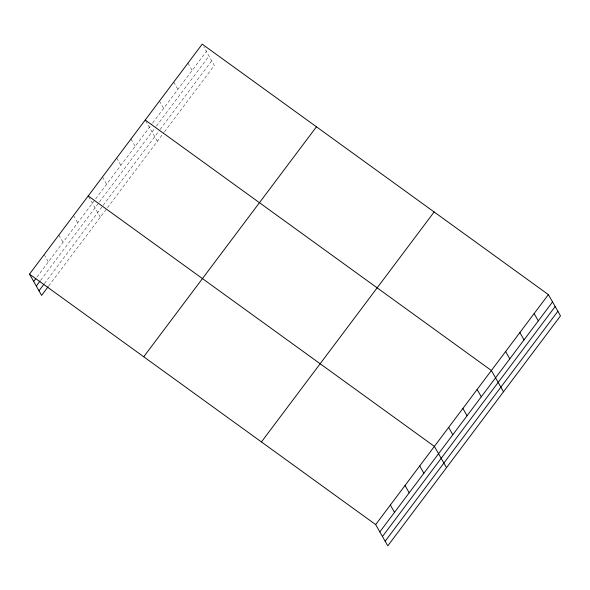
<?xml version="1.0" encoding="UTF-8"?>
<svg xmlns="http://www.w3.org/2000/svg" width="590" height="590" viewBox="0 0 590 590"><rect width="100%" height="100%" fill="white"/><g stroke="black" fill="none" stroke-linecap="round" stroke-linejoin="round"><path stroke-width="0.44" stroke-dasharray="2.95 2.21" d="M36.927 277.094L95.13 199.597M95.676 198.867L152.124 123.701M152.67 122.971L206.375 51.455M40.644 280.25L98.847 202.739M99.4 202.009L155.849 126.843M156.394 126.113L209 56.057M44.434 283.547L102.653 206.028M103.198 205.298L159.647 130.132M160.192 129.402L211.707 60.8M48.697 285.98L106.923 208.44M107.469 207.709L163.917 132.543M164.463 131.813L214.332 65.409L203.875 47.067M187.959 63.123L192.126 70.424M173.711 82.099L177.878 89.4M159.462 101.067L163.629 108.376M145.634 120.773L157.338 141.298M130.965 139.019L135.132 146.32M116.717 157.995L120.884 165.296M102.468 176.963L106.635 184.272M88.64 196.669L100.344 217.194M73.544 215.49L77.71 222.791M58.86 235.034L63.027 242.343M44.184 254.585L48.351 261.894"/><path stroke-width="0.89" d="M29.5 274.136L202.208 44.147L548.375 294.609L560.5 315.864L387.792 545.853L375.668 524.591L29.5 274.136L41.624 295.391L48.151 286.703M33.667 281.437L35.843 278.546M36.292 286.047L40.098 280.973M38.999 290.789L43.889 284.269M143.731 356.788L316.447 126.798M261.429 441.94L434.144 211.957M375.668 524.591L548.375 294.609M379.835 531.9L552.542 301.91M382.46 536.502L555.168 306.52M385.167 541.244L557.875 311.262M145.214 120.043L491.382 370.505L503.506 391.76M88.22 195.939L434.388 446.401L446.512 467.656M534.127 313.585L538.294 320.886M519.879 332.554L524.045 339.862M505.63 351.529L509.797 358.831M477.133 389.474L481.3 396.782M462.885 408.45L467.051 415.758M448.636 427.425L452.803 434.727M419.704 465.945L423.871 473.254M405.028 485.496L409.195 492.805M390.344 505.047L394.511 512.349"/></g></svg>
